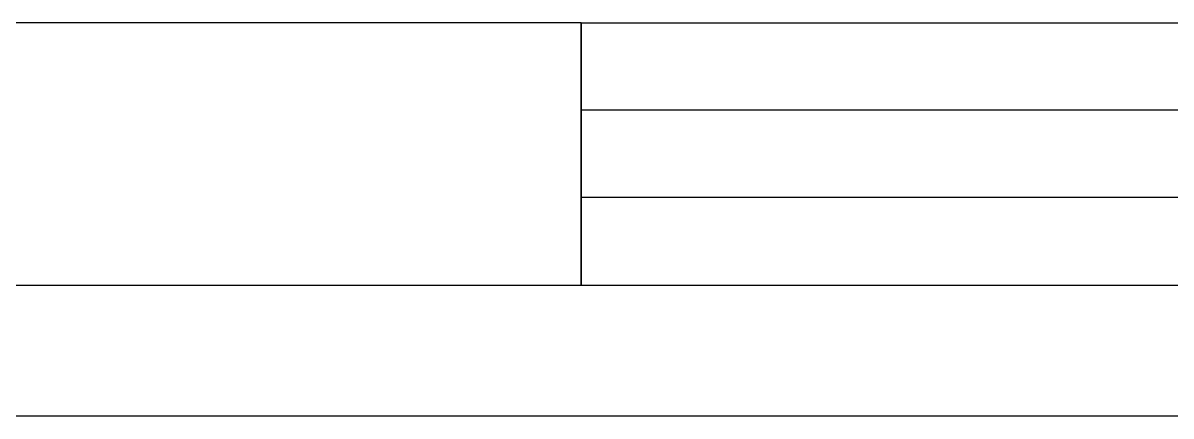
# Model space of a CAD drawing. Extents: x 12152 to 491505, y 111028 to 412681.
# Drawn here: x 185171 to 186047, y 188294 to 188594 of the extents above; entities that cross this region are included whole.
import ezdxf

# ---------------------------------------------------------------- set-up
doc = ezdxf.new("R2010")
doc.units = 0
doc.header["$LTSCALE"] = 1000
doc.header["$MEASUREMENT"] = 0
for name, color, linetype in [('WALL', 11, 'Continuous'), ('WINDOW', 4, 'Continuous'), ('图框(锁住)', 7, 'Continuous')]:
    doc.layers.add(name, color=color, linetype=linetype)

# ---------------------------------------------------------------- blocks, each defined once
blk = doc.blocks.new('$TCHSYS$WIN2D')
for p, q in [((-0.5, 0.5), (0.5, 0.5)), ((-0.5, 0.5), (-0.5, -0.5)), ((0.5, 0.16667), (-0.5, 0.16667)), ((0.5, -0.16667), (-0.5, -0.16667)), ((-0.5, -0.5), (0.5, -0.5))]:
    blk.add_line(p, q)

msp = doc.modelspace()

# ---------------------------------------------------------------- linework, layer by layer
at = {"layer": 'WALL', "color": 0}
for p, q in [((185597.12, 188594.15), (183797.12, 188594.15)), ((185597.12, 188394.15), (185597.12, 188594.15)), ((183797.12, 188394.15), (185597.12, 188394.15))]:
    msp.add_line(p, q, dxfattribs=at)
at = {"layer": '图框(锁住)', "color": 0}
msp.add_lwpolyline([(200447.12, 188294.15), (168947.12, 188294.15)], dxfattribs=at)

# ---------------------------------------------------------------- block references
at = {"layer": 'WINDOW', "color": 0, "xscale": 5400, "yscale": 200, "zscale": 5400}
msp.add_blockref('$TCHSYS$WIN2D', (188297.12, 188494.15), dxfattribs=at)

doc.saveas('drawing.dxf')
